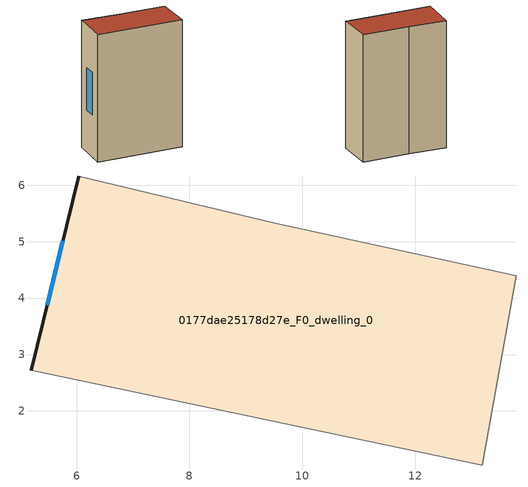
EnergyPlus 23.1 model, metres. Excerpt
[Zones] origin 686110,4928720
0177dae25178d27e_F0_dwelling_0
 floor ground (EU_floor_Construction): 13.79,4.39 13.19,1.04 5.2,2.72 6.04,6.16 9.52,5.32 z0
 wall outside (EU_wall_Construction): 6.04,6.16 5.2,2.72 z0:12
 wall adiabatic (EU_wall_Construction): 5.2,2.72 13.19,1.04 13.79,4.39 9.52,5.32 6.04,6.16 z0:12
 window (EU_Window_Construction): 5.76,5.02 5.48,3.87 z4:8
 roof outside (EU_roof_Construction): 13.19,1.04 13.79,4.39 9.52,5.32 6.04,6.16 5.2,2.72 z12
[Building]
EU S2 Campaign: North Axis=0; Terrain=City; Solar Distribution=FullExterior
[Site:Location]
Bologna: Latitude=44.5; Longitude=11.25; Time Zone=1; Elevation=37
[SizingPeriod:WeatherFileDays]
AnnualSizingPeriod: Begin Month=1; Begin Day of Month=1; End Month=12; End Day of Month=31; Day of Week for Start Day=Monday; Use Weather File Daylight Saving Period=No; Use Weather File Rain and Snow Indicators=No
[MATERIAL]
EU_InternalMass_Material: Roughness=MediumRough; Thickness=0.1; Conductivity=1; Density=1800; Specific Heat=900; Thermal Absorptance=0.9; Solar Absorptance=0.7; Visible Absorptance=0.7
[MATERIAL:NOMASS] Roughness=MediumRough; Thermal Absorptance=0.9; Solar Absorptance=0.7; Visible Absorptance=0.7
Name | Thermal Resistance
EU_wall_NoMass | 0.937881
EU_roof_NoMass | 0.548572
EU_floor_NoMass | 0.71348
[WINDOWMATERIAL:SIMPLEGLAZINGSYSTEM]
EU_Window_SimpleGlazing: UFactor=4.25633; Solar Heat Gain Coefficient=0.85; Visible Transmittance=0.85
[CONSTRUCTION]
EU_wall_Construction: EU_wall_NoMass
EU_roof_Construction: EU_roof_NoMass
EU_floor_Construction: EU_floor_NoMass
EU_Window_Construction: EU_Window_SimpleGlazing
EU_InternalMass_Construction: EU_InternalMass_Material
[ZONE]
0177dae25178d27e_F0_dwelling_0: Type=1; Multiplier=1; Ceiling Height=autocalculate; Volume=333.407; Floor Area=autocalculate; Part of Total Floor Area=Yes
[INTERNALMASS]
0177dae25178d27e_F0_dwelling_0_EU_InternalMass: Construction=EU_InternalMass_Construction; Zone or ZoneList=0177dae25178d27e_F0_dwelling_0; Surface Area=27.7838
[OTHEREQUIPMENT]
EU_Step8_InternalGain_0177dae25178d27e_F0_dwelling_0_f000: Fuel Type=Electricity; Zone or ZoneList or Space or SpaceList=0177dae25178d27e_F0_dwelling_0; Schedule=EU_Step8_GainSchedule_0177dae25178d27e_F0_dwelling_0_f000; Design Level Calculation Method=Watts/Area; Power per Zone Floor Area=1; Fraction Latent=0; Fraction Radiant=0; Fraction Lost=0; Carbon Dioxide Generation Rate=0; EndUse Subcategory=EU_Step8_InternalGains
[ZONEVENTILATION:DESIGNFLOWRATE]
EU_ConstantAir_0177dae25178d27e_F0_dwelling_0: Zone or ZoneList or Space or SpaceList=0177dae25178d27e_F0_dwelling_0; Schedule=EU_AlwaysOn; Design Flow Rate Calculation Method=AirChanges/Hour; Air Changes per Hour=0.687892; Ventilation Type=Natural; Fan Pressure Rise=0; Fan Total Efficiency=1; Constant Term Coefficient=1; Temperature Term Coefficient=0; Velocity Term Coefficient=0; Velocity Squared Term Coefficient=0; Minimum Indoor Temperature=-100; Maximum Indoor Temperature=100; Delta Temperature=-100; Minimum Outdoor Temperature=-100; Maximum Outdoor Temperature=100; Maximum Wind Speed=40
[HVACTEMPLATE:THERMOSTAT]
EU_HeatOnly_0177dae25178d27e_F0_dwelling_0: Constant Heating Setpoint=20; Constant Cooling Setpoint=50
[HVACTEMPLATE:ZONE:IDEALLOADSAIRSYSTEM]
0177dae25178d27e_F0_dwelling_0: Template Thermostat=EU_HeatOnly_0177dae25178d27e_F0_dwelling_0; System Availability Schedule=EU_AlwaysOn; Maximum Heating Supply Air Temperature=50; Minimum Cooling Supply Air Temperature=13; Maximum Heating Supply Air Humidity Ratio=0.0156; Minimum Cooling Supply Air Humidity Ratio=0.0077; Heating Limit=NoLimit; Cooling Limit=NoLimit; Heating Availability Schedule=EU_AlwaysOn; Cooling Availability Schedule=EU_CoolingOff; Dehumidification Control Type=ConstantSensibleHeatRatio; Cooling Sensible Heat Ratio=0.7; Dehumidification Setpoint=60; Humidification Control Type=None; Humidification Setpoint=30; Outdoor Air Method=None; Outdoor Air Flow Rate per Person=0.00944; Outdoor Air Flow Rate per Zone Floor Area=0; Outdoor Air Flow Rate per Zone=0; Demand Controlled Ventilation Type=None; Outdoor Air Economizer Type=NoEconomizer; Heat Recovery Type=None; Sensible Heat Recovery Effectiveness=0.7; Latent Heat Recovery Effectiveness=0.65
[SIZING:ZONE]
0177dae25178d27e_F0_dwelling_0: Zone Cooling Design Supply Air Temperature Input Method=SupplyAirTemperature; Zone Cooling Design Supply Air Temperature=13; Zone Heating Design Supply Air Temperature Input Method=SupplyAirTemperature; Zone Heating Design Supply Air Temperature=50; Zone Cooling Design Supply Air Humidity Ratio=0.008; Zone Heating Design Supply Air Humidity Ratio=0.008; Cooling Design Air Flow Method=DesignDay; Cooling Design Air Flow Rate=0; Cooling Minimum Air Flow per Zone Floor Area=0.000762; Cooling Minimum Air Flow=0; Cooling Minimum Air Flow Fraction=0.2; Heating Design Air Flow Method=DesignDay; Heating Design Air Flow Rate=0; Heating Maximum Air Flow per Zone Floor Area=0.002032; Heating Maximum Air Flow=0.141576; Heating Maximum Air Flow Fraction=0.3; Account for Dedicated Outdoor Air System=No; Dedicated Outdoor Air System Control Strategy=NeutralSupplyAir; Dedicated Outdoor Air Low Setpoint Temperature for Design=autosize; Dedicated Outdoor Air High Setpoint Temperature for Design=autosize; Zone Load Sizing Method=Sensible Load Only No Latent Load; Zone Latent Cooling Design Supply Air Humidity Ratio Input Method=HumidityRatioDifference; Zone Cooling Design Supply Air Humidity Ratio Difference=0.005; Zone Latent Heating Design Supply Air Humidity Ratio Input Method=HumidityRatioDifference; Zone Humidification Design Supply Air Humidity Ratio Difference=0.005
[SCHEDULE:CONSTANT]
Name | Hourly Value
EU_AlwaysOn | 1
EU_CoolingOff | 0
[SCHEDULE:FILE]
EU_Step8_GainSchedule_0177dae25178d27e_F0_dwelling_0_f000: File=../../schedules/0177dae25178d27e/0177dae25178d27e_F0_dwelling_0_f000_gain.csv; Column Number=1; Rows to Skip at Top=0; Number of Hours of Data=8760; Column Separator=Comma; Interpolate to Timestep=No; Minutes per Item=60; Adjust Schedule for Daylight Savings=Yes
